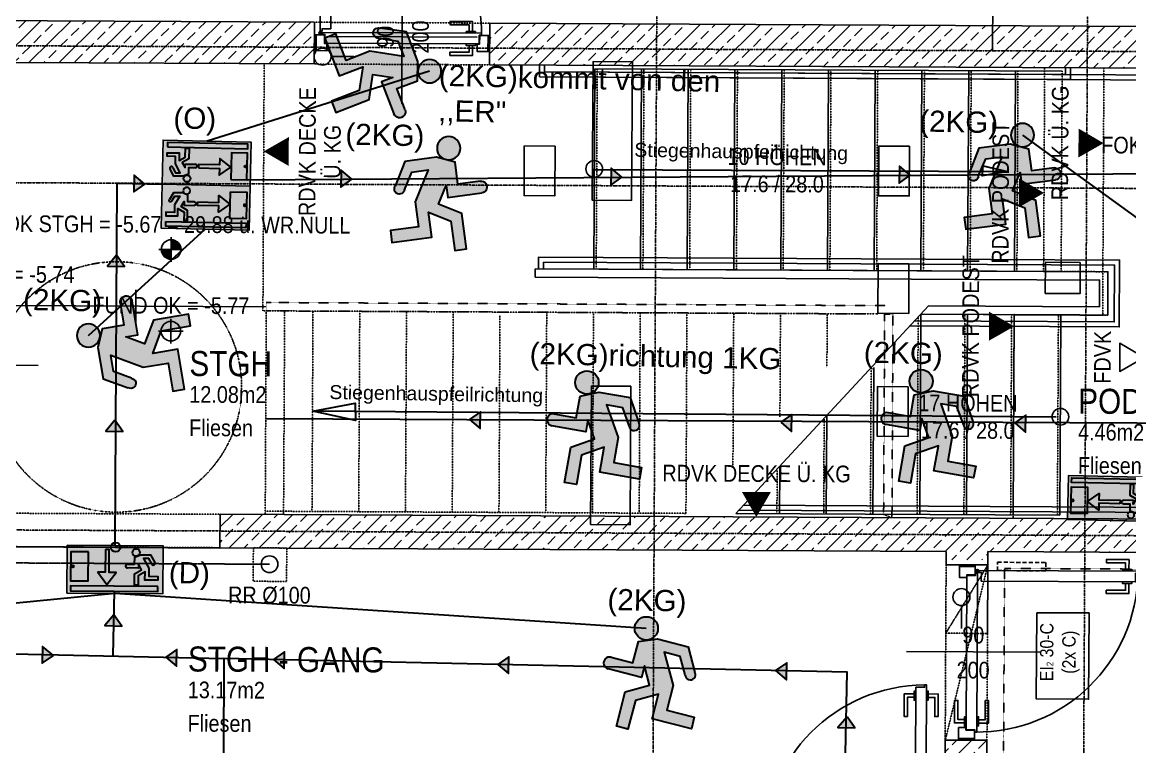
# Model space of a CAD drawing. Header units: millimetres. Extents: x -22184 to 119634, y -59962 to 51543.
# Drawn here: x -322 to 6313, y 6009 to 10350 of the extents above; entities that cross this region are included whole.
import ezdxf
from ezdxf.enums import TextEntityAlignment as Align

# ---------------------------------------------------------------- set-up
doc = ezdxf.new("R2010")
doc.units = ezdxf.units.MM
for name, pattern in [('HIDDEN', [0.375, 0.25, -0.125]), ('HIDDEN2', [0.1875, 0.125, -0.0625]), ('STRICHPUNKT', [1, 0.5, -0.25, 0, -0.25])]:
    doc.linetypes.add(name, pattern=pattern)
for name, color, linetype in [('00-TXT---------M0', 8, 'Continuous'), ('00-WOL-G00-Lkg-M0', 22, 'Continuous'), ('01-ANS-G00-LKG-M0', 8, 'Continuous'), ('01-SYM-G00-Lkg-M0', 8, 'Continuous'), ('01-TXT---------M0', 1, 'Continuous'), ('01-TXT---------PP', 1, 'Continuous'), ('01-TXT-G00-LKG-M0', 1, 'Continuous'), ('02-AXO-G00-Lkg-M0', 8, 'STRICHPUNKT'), ('02-DIM-G00-LKG-M0', 8, 'Continuous'), ('02-FIL-G00-Lkg-STB', 8, 'Continuous'), ('02-HID-G00-LKG-M0', 8, 'HIDDEN2'), ('02-TWA-G00-LKG-M0', 4, 'Continuous'), ('03-HID-G00-LKG-M0', 8, 'HIDDEN2'), ('03-SYM-G00-Lkg-M0', 8, 'Continuous'), ('05-STO---------M0', 1, 'Continuous'), ('05-SYM---------M0', 8, 'Continuous'), ('05-SYM-G00-Lkg-M0', 8, 'Continuous'), ('05-TXT--------M0', 8, 'Continuous'), ('05-TXT-G00-Lkg-M0', 8, 'Continuous'), ('06-SYM-G00-LKG-M0', 8, 'Continuous'), ('06-TXT-G00-Lkg-M0', 8, 'Continuous'), ('07-BAR-G00-LKG-M0', 8, 'HIDDEN2'), ('07-RWK-G00-LKG-M0', 150, 'HIDDEN')]:
    doc.layers.add(name, color=color, linetype=linetype)
doc.layers.add('05_HLP---------M0', color=6, linetype='Continuous', plot=False)
doc.layers.add('E_BRANDMELDE', color=1, linetype='Continuous', true_color=0xec0407)
doc.styles.add('ARIAL', font='arial.ttf', dxfattribs={"width": 0.85})
doc.styles.add('ET_LEGENDE - Wohnung$0$ROMANS', font='romans.shx', dxfattribs={"width": 0.6})
doc.styles.get("Standard").update_dxf_attribs({"font": 'arial.ttf'})
doc.linetypes.add('ZICKZACK', pattern='A,0.00254,-5.08,[131,ltypeshp.shx,S=5.08,R=0,X=-5.08,Y=0],-10.16,[131,ltypeshp.shx,S=5.08,R=180,X=5.08,Y=0],-5.08', length=20.32254)
doc.dimstyles.new('pp chromy&schneider', dxfattribs={"dimscale": 0.005, "dimtxt": 25, "dimasz": 10, "dimexe": 0, "dimexo": 0, "dimgap": 5, "dimtad": 1, "dimdec": 1, "dimlfac": 100, "dimrnd": 0.1, "dimzin": 9, "dimdsep": 46, "dimtxsty": 'ARIAL', "dimblk": 'c&s kote', "dimcen": 0, "dimse1": 1, "dimse2": 1, "dimclrd": 8, "dimclrt": 8, "dimadec": 0, "dimazin": 0, "dimtfac": 0.75, "dimtdec": 1, "dimtix": 1, "dimtmove": 2, "dimatfit": 0, "dimldrblk": 'NONE', "dimfxl": 1, "dimtolj": 1, "dimlwd": -1, "dimarcsym": 0})
pattern_1 = [(44.70755, (-35675.08, -41544.72), (-89.34302, 90.25976), []), (44.70755, (-35585.27, -41545.18), (-89.34302, 90.25976), [63.5, -31.75])]

# ---------------------------------------------------------------- blocks, each defined once
blk = doc.blocks.new('*U96')
blk.add_line((0, 65), (0, 240))
blk.add_circle((0, 0), 65)
at = {"style": 'ET_LEGENDE - Wohnung$0$ROMANS', "width": 0.6, "flags": 1}
for tag, p in [('RAUMBUCHNUMMER', (0, -400)), ('ANLAGE', (0, -550))]:
    blk.add_attdef(tag, text='', height=100, dxfattribs=at).set_placement(p, align=Align.MIDDLE)
for tag, p in [('TEILANLAGE_NR', (0, -700)), ('KOMPONENTE', (0, -850)), ('KOMPONENTE_NR', (0, -1000)), ('BEZEICHNUNG', (0, -1150)), ('TYP', (0, -1300)), ('HERSTELLER', (0, -1450)), ('MODEL', (0, -1600)), ('LEISTUNG_MAX', (0, -1750)), ('SPEZIFISCH_1', (0, -1900)), ('SPEZIFISCH_2', (0, -2050)), ('SPEZIFISCH_3', (0, -2200)), ('SPEZIFISCH_4', (0, -2350)), ('SPEZIFISCH_5', (0, -2500)), ('GEWERKE_CODE', (0, -2650)), ('LV_POS', (0, -2800)), ('ZAEHLER', (0, -2950)), ('PLATZHALTER_1', (0, -3100)), ('PLATZHALTER_2', (0, -3250)), ('PLATZHALTER_3', (0, -3400)), ('JOBLISTE_VDMA', (0, -3550)), ('ET_SPEZIFISCH_1', (0, -3700)), ('ET_SPEZIFISCH_2', (0, -3850)), ('ET_SPEZIFISCH_3', (0, -4000)), ('ET_SPEZIFISCH_4', (0, -4150)), ('ET_SPEZIFISCH_5', (0, -4300)), ('ET_SPEZIFISCH_6', (0, -4450)), ('ET_SPEZIFISCH_7', (0, -4600))]:
    blk.add_attdef(tag, text='', height=100, dxfattribs=at).set_placement(p, align=Align.MIDDLE_CENTER)
blk = doc.blocks.new('05-TXT')
at = {"layer": '05-TXT--------M0'}
blk.add_line((-0.4, 0), (0.4, 0), dxfattribs=at)
at = {"layer": '05-TXT--------M0', "color": 8, "style": 'ARIAL', "width": 0.85}
blk.add_attdef('BREITE', text='', height=0.1, dxfattribs=at).set_placement((0, 0.05), align=Align.CENTER)
blk.add_attdef('HÖHE', text='', height=0.1, rotation=360, dxfattribs=at).set_placement((0, -0.06), align=Align.TOP_CENTER)
blk = doc.blocks.new('01-SQM')
at = {"layer": '01-TXT---------M0', "color": 1, "style": 'ARIAL', "width": 0.85}
blk.add_attdef('ROOM', (0, 0), '', height=0.15, dxfattribs=at)
blk.add_attdef('AREA', text='', height=0.1, dxfattribs=at).set_placement((0, -0.06), align=Align.TOP_LEFT)
at = {"layer": '01-TXT---------PP', "color": 1, "style": 'ARIAL', "width": 0.85}
blk.add_attdef('NR', text='', height=0.15, dxfattribs=at).set_placement((-0.1173, 0), align=Align.RIGHT)
blk.add_attdef('FLOOR', text='', height=0.1, dxfattribs=at).set_placement((0, -0.26), align=Align.TOP_LEFT)
blk = doc.blocks.new('03-rar')
blk.add_circle((0, 0), 0.05)
at = {"layer": '01-TXT---------M0', "color": 8, "style": 'ARIAL', "width": 0.85}
blk.add_attdef('RR', text='', height=0.1, dxfattribs=at).set_placement((0, 0.1), align=Align.CENTER)
blk = doc.blocks.new('01-HK1')
for p, q in [((-0.0005, -0.0742), (-0.0005, 0.0742)), ((0.0737, 0), (-0.0747, 0))]:
    blk.add_line(p, q)
blk.add_circle((-0.0005, 0), 0.0586)
for points in [[(-0.0005, 0.0586), (0.0409, 0.0414), (-0.0005, 0)], [(-0.0005, 0), (0.0581, 0), (0.0409, 0.0414)], [(-0.0591, 0), (-0.0419, -0.0414), (-0.0005, 0)], [(-0.0419, -0.0414), (-0.0005, -0.0586), (-0.0005, 0)]]:
    blk.add_solid(points)
at = {"layer": '01-TXT---------M0', "color": 8, "style": 'ARIAL', "width": 0.85}
blk.add_attdef('HEIGHT', text='', height=0.1, dxfattribs=at).set_placement((0, 0.2), align=Align.TOP_CENTER)
blk = doc.blocks.new('06-TXT')
at = {"color": 8, "style": 'ARIAL', "width": 0.85}
blk.add_attdef('STAIR', text='', height=0.1, dxfattribs=at).set_placement((0.009, 0.046), align=Align.CENTER)
blk.add_attdef('STG', text='', height=0.1, dxfattribs=at).set_placement((0.009, -0.054), align=Align.TOP_CENTER)
blk = doc.blocks.new('01-hk4')
blk.add_lwpolyline([(0, 0, 0, 0.270625, 0), (0, 0.234375, 0.270625, 0.270625, 0)], format="xyseb")
at = {"layer": '00-TXT---------M0', "color": 8, "style": 'ARIAL', "width": 0.85}
blk.add_attdef('HEIGHT', text='', height=0.1, dxfattribs=at).set_placement((0, 0.35), align=Align.CENTER)
blk = doc.blocks.new('TÜR-BLOCKZARGE-90')
at = {"layer": '05-STO---------M0'}
for points in [[(-0.465, 0.05), (-0.515, 0.05), (-0.515, -0.045), (-0.45, -0.045), (-0.45, -0.045), (-0.45, -0.045), (-0.45, -0.001), (-0.465, -0.001), (-0.465, 0.05)], [(0.465, 0.05), (0.515, 0.05), (0.515, -0.045), (0.45, -0.045), (0.45, -0.045), (0.45, -0.045), (0.45, -0.001), (0.465, -0.001), (0.465, 0.05)]]:
    blk.add_lwpolyline(points, dxfattribs=at)
at = {"layer": '05-SYM---------M0'}
for points in [[(-0.4276, 0.0864), (-0.4276, 0.0864), (-0.4276, 0.0864), (-0.4276, 0.0864), (-0.4796, 0.0864), (-0.4796, 0.0724), (-0.4916, 0.0724), (-0.4916, 1.0244), (-0.4796, 1.0244), (-0.4796, 1.0104), (-0.4276, 1.0104), (-0.4276, 1.0104), (-0.4276, 1.0104), (-0.4276, 0.0864)], [(-0.5016, 0.9704), (-0.5616, 0.9704), (-0.5616, 0.8354), (-0.5416, 0.8354), (-0.5416, 0.9504), (-0.5016, 0.9504)], [(-0.4916, 0.9879), (-0.5016, 0.9879), (-0.5016, 0.9329), (-0.4916, 0.9329)], [(-0.4276, 0.9879), (-0.4176, 0.9879), (-0.4176, 0.9329), (-0.4276, 0.9329)], [(-0.4176, 0.9704), (-0.3576, 0.9704), (-0.3576, 0.8354), (-0.3776, 0.8354), (-0.3776, 0.9504), (-0.4176, 0.9504)], [(-0.493, 0.0604), (-0.483, 0.0604)], [(-0.488, 0.0654), (-0.488, 0.0554)]]:
    blk.add_lwpolyline(points, dxfattribs=at)
at = {"layer": '05-SYM---------M0', "linetype": 'HIDDEN2', "ltscale": 0.2}
blk.add_lwpolyline([(-0.4916, 0.1824), (-0.5416, 0.1824), (-0.5416, 0.4724), (-0.4916, 0.4724)], close=True, dxfattribs=at)
at = {"layer": '05-SYM---------M0'}
for points in [[(-0.515, 0.05), (-0.525, 0.05), (-0.525, -0.045), (-0.515, -0.045)], [(0.515, 0.05), (0.525, 0.05), (0.525, -0.045), (0.515, -0.045)]]:
    blk.add_lwpolyline(points, close=True, dxfattribs=at)
blk.add_circle((-0.488, 0.0604), 0.01, dxfattribs=at)
blk.add_arc((-0.488, 0.0604), 0.964, 359.50075, 89.50075, dxfattribs=at)
at = {"layer": '05_HLP---------M0'}
for points in [[(0.422, 0.074), (0.422, 0.134), (0.287, 0.134), (0.287, 0.114), (0.402, 0.114), (0.402, 0.074)], [(-0.525, 0.1), (-0.525, -0.1)], [(0.4395, 0.064), (0.4395, 0.074), (0.3845, 0.074), (0.3845, 0.064)], [(0.525, 0.1), (0.525, -0.1)], [(-0.462, 0), (-0.462, 0), (-0.462, 0), (-0.462, 0), (-0.462, 0.052), (-0.476, 0.052), (-0.476, 0.064), (0.476, 0.064), (0.476, 0.052), (0.462, 0.052), (0.462, 0), (0.462, 0), (0.462, 0), (-0.462, 0)], [(0.422, -0.01), (0.422, -0.07), (0.287, -0.07), (0.287, -0.05), (0.402, -0.05), (0.402, -0.01)], [(0.4395, 0), (0.4395, -0.01), (0.3845, -0.01), (0.3845, 0)]]:
    blk.add_lwpolyline(points, dxfattribs=at)
blk = doc.blocks.new('c&s kote')
at = {"color": 8}
for p, q in [((0, -2), (0, 2)), ((0, 2), (0, -2)), ((-2, 0), (2, 0)), ((2, 0), (-2, 0))]:
    blk.add_line(p, q, dxfattribs=at)
blk.add_circle((0, 0), 0.5, dxfattribs=at)
blk = doc.blocks.new('*D376')
at = {"layer": '02-DIM-G00-LKG-M0', "color": 8, "transparency": 16777216}
blk.add_line((5497.5, 11749.6), (5489.5, 10178.3), dxfattribs=at)
at = {"layer": 'Defpoints', "color": 0, "transparency": 16777216}
for p in [(5666, 11748.8), (5489.5, 10178.2), (6058, 10175.3)]:
    blk.add_point(p, dxfattribs=at)
at = {"layer": '02-DIM-G00-LKG-M0', "color": 8, "transparency": 16777216, "xscale": 0.05, "yscale": 0.05, "zscale": 0.05}
for p, rotation in [((5497.5, 11749.6), 89.70755000015683), ((5489.5, 10178.2), 269.7075500001568)]:
    blk.add_blockref('c&s kote', p, dxfattribs=dict(at, rotation=rotation))
at = {"layer": '02-DIM-G00-LKG-M0', "color": 8, "transparency": 16777216, "insert": (5493.4, 10963.9), "char_height": 0.125, "attachment_point": 5, "rotation": 89.70755, "style": 'ARIAL'}
blk.add_mtext('\\A1;157140.9', dxfattribs=at)
blk = doc.blocks.new('_None')
blk = doc.blocks.new('01-HK2')
for p, q in [((0, -0.098), (0, 0.098)), ((0.098, 0), (-0.098, 0))]:
    blk.add_line(p, q)
blk.add_circle((0, 0), 0.0773)
at = {"layer": '01-TXT---------M0', "color": 8, "style": 'ARIAL', "width": 0.85}
blk.add_attdef('HEIGHT', text='', height=0.1, rotation=360, dxfattribs=at).set_placement((0, 0.132), align=Align.BOTTOM_CENTER)
blk = doc.blocks.new('01-HK3')
blk.add_lwpolyline([(0, 0), (0.0423, 0.0732), (-0.0423, 0.0732)], close=True)
at = {"color": 0, "style": 'ARIAL', "width": 0.85}
blk.add_attdef('HEIGHT', text='', height=0.05, dxfattribs=at).set_placement((0, 0.35), align=Align.TOP_CENTER)
blk = doc.blocks.new('9809550')
at = {"color": 18, "lineweight": 30, "true_color": 0x000000}
for points in [[(423921.7, 99168.8), (423956.8, 99168.8), (423956.8, 99202.9), (423984.5, 99214.5), (424033.7, 99214.5), (424053.8, 99178.3)], [(424040.2, 99170.9), (424025.2, 99196.7), (423999.7, 99196.8), (424026.2, 99150.3), (424026.2, 99110.9), (424070.2, 99110.9), (424070.2, 99092.3), (424007.5, 99092.3), (424007.5, 99131.7), (423975, 99113.1), (423975, 99067), (423956.5, 99067), (423956.5, 99122.4), (423990.5, 99141.9), (423975.1, 99168.8), (423975.1, 99150.2), (423921.7, 99150.3)]]:
    blk.add_lwpolyline(points, dxfattribs=at)
blk.add_circle((423963.6, 99225.9), 18.1, dxfattribs=at)
for centre, radius, start, end in [((424047.8, 99173.1), 7.96, 195.7299, 41.4005), ((423921.7, 99159.5), 9.27, 89.9849, 270.0151)]:
    blk.add_arc(centre, radius, start, end, dxfattribs=at)
blk = doc.blocks.new('RIVO-SIBEL-ARR-down')
h = blk.add_hatch(color=100)
h.paths.add_polyline_path([(3686.69, 1956.46), (3686.69, 1947.63), (3704.36, 1947.63), (3704.36, 1956.46)])
h.paths.add_polyline_path([(3693.72, 1955.75), (3694.43, 1955.76), (3694.43, 1951.52), (3695.72, 1951.52), (3694.04, 1949.27), (3692.34, 1951.53), (3693.72, 1951.53)], flags=16)
h.paths.add_polyline_path([(3690.59, 1955.25), (3690.59, 1949.9), (3687.35, 1949.9), (3687.35, 1955.25)], flags=16)
h.paths.add_polyline_path([(3699.13, 1953.06), (3699.13, 1954.59, -0.30558), (3698.7, 1955.23, -1), (3700.07, 1955.23, -0.302406), (3699.65, 1954.59), (3700.18, 1954.8), (3702.06, 1954.8), (3702.82, 1953.42, -0.97219), (3702.38, 1953), (3701.73, 1954.12), (3700.76, 1954.12), (3701.77, 1952.35), (3701.77, 1950.85), (3703.45, 1950.85), (3703.45, 1950.14), (3701.06, 1950.14), (3701.06, 1951.64), (3699.82, 1950.93), (3699.82, 1949.18), (3699.12, 1949.18), (3699.12, 1951.29), (3700.41, 1952.03), (3699.82, 1953.05), (3699.82, 1952.35), (3697.79, 1952.35, -1), (3697.79, 1953.06)], flags=16)
h.paths.add_polyline_path([(3703.45, 1948.98), (3703.45, 1948.07), (3687.35, 1948.07), (3687.35, 1948.98)], flags=16)
blk.add_hatch(color=256).paths.add_polyline_path([(3693.72, 1951.53), (3692.34, 1951.53), (3694.04, 1949.27), (3695.72, 1951.52), (3694.43, 1951.52), (3694.43, 1955.76), (3693.72, 1955.75)])
h = blk.add_hatch(color=256)
h.paths.add_polyline_path([(3700.76, 1954.12), (3701.73, 1954.12), (3702.38, 1953, 0.97219), (3702.82, 1953.42), (3702.06, 1954.8), (3700.18, 1954.8), (3699.13, 1954.36), (3699.13, 1953.06), (3697.79, 1953.06, 1), (3697.79, 1952.35), (3699.82, 1952.35), (3699.82, 1953.05), (3700.41, 1952.03), (3699.12, 1951.29), (3699.12, 1949.18), (3699.82, 1949.18), (3699.82, 1950.93), (3701.06, 1951.64), (3701.06, 1950.14), (3703.45, 1950.14), (3703.45, 1950.85), (3701.77, 1950.85), (3701.77, 1952.35)])
h.paths.add_polyline_path([(3698.7, 1955.23, 1), (3700.07, 1955.23, 1)])
h = blk.add_hatch(color=7)
h.paths.add_polyline_path([(3690.59, 1955.25), (3687.35, 1955.25), (3687.35, 1949.9), (3690.59, 1949.9)])
h.paths.add_polyline_path([(3703.45, 1948.98), (3687.35, 1948.98), (3687.35, 1948.07), (3703.45, 1948.07)])
blk.add_lwpolyline([(3686.69, 1956.46), (3704.36, 1956.46), (3704.36, 1947.63), (3686.69, 1947.63)], close=True)
at = {"color": 18, "lineweight": 30, "true_color": 0x000000}
blk.add_lwpolyline([(3693.72, 1955.75), (3693.72, 1951.53), (3692.34, 1951.53), (3694.04, 1949.27), (3695.72, 1951.52), (3694.43, 1951.52), (3694.43, 1955.76), (3693.72, 1955.75)], dxfattribs=at)
for points in [[(3690.59, 1955.25), (3687.35, 1955.25), (3687.35, 1949.9), (3690.59, 1949.9)], [(3703.45, 1948.98), (3687.35, 1948.98), (3687.35, 1948.07), (3703.45, 1948.07)]]:
    blk.add_lwpolyline(points, close=True, dxfattribs=at)
blk.add_circle((3687.72, 1952.58), 0.19, dxfattribs=at)
at = {"xscale": 0.0381026673526157, "yscale": 0.0381026673526157, "zscale": 0.0381026673526157}
blk.add_blockref('9809550', (-12454.76, -1825.54), dxfattribs=at)
blk = doc.blocks.new('RIVO-SIBEL-ARR-left')
h = blk.add_hatch(color=100)
h.paths.add_polyline_path([(3656.51, 1956.46), (3656.51, 1947.63), (3674.18, 1947.63), (3674.18, 1956.46)])
h.paths.add_polyline_path([(3662.75, 1954.45), (3662.75, 1953.06), (3666.97, 1953.06), (3666.98, 1952.36), (3662.74, 1952.36), (3662.74, 1951.07), (3660.49, 1952.74)], flags=16)
h.paths.add_polyline_path([(3660.42, 1955.25), (3660.42, 1949.9), (3657.18, 1949.9), (3657.18, 1955.25)], flags=16)
h.paths.add_polyline_path([(3668.95, 1953.06), (3668.95, 1954.59, -0.30558), (3668.52, 1955.23, -1), (3669.9, 1955.23, -0.302406), (3669.48, 1954.59), (3670.01, 1954.8), (3671.88, 1954.8), (3672.65, 1953.42, -0.97219), (3672.2, 1953), (3671.56, 1954.12), (3670.59, 1954.12), (3671.59, 1952.35), (3671.59, 1950.85), (3673.27, 1950.85), (3673.27, 1950.14), (3670.88, 1950.14), (3670.88, 1951.64), (3669.64, 1950.93), (3669.64, 1949.18), (3668.94, 1949.18), (3668.94, 1951.29), (3670.24, 1952.03), (3669.65, 1953.05), (3669.65, 1952.35), (3667.61, 1952.35, -1), (3667.61, 1953.06)], flags=16)
h.paths.add_polyline_path([(3673.27, 1948.98), (3673.27, 1948.07), (3657.18, 1948.07), (3657.18, 1948.98)], flags=16)
h = blk.add_hatch(color=7)
h.paths.add_polyline_path([(3660.42, 1955.25), (3657.18, 1955.25), (3657.18, 1949.9), (3660.42, 1949.9)])
h.paths.add_polyline_path([(3673.27, 1948.98), (3657.18, 1948.98), (3657.18, 1948.07), (3673.27, 1948.07)])
h = blk.add_hatch(color=256)
h.paths.add_polyline_path([(3670.59, 1954.12), (3671.56, 1954.12), (3672.2, 1953, 0.97219), (3672.65, 1953.42), (3671.88, 1954.8), (3670.01, 1954.8), (3668.95, 1954.36), (3668.95, 1953.06), (3667.61, 1953.06, 1), (3667.61, 1952.35), (3669.65, 1952.35), (3669.65, 1953.05), (3670.24, 1952.03), (3668.94, 1951.29), (3668.94, 1949.18), (3669.64, 1949.18), (3669.64, 1950.93), (3670.88, 1951.64), (3670.88, 1950.14), (3673.27, 1950.14), (3673.27, 1950.85), (3671.59, 1950.85), (3671.59, 1952.35)])
h.paths.add_polyline_path([(3668.52, 1955.23, 1), (3669.9, 1955.23, 1)])
blk.add_hatch(color=256).paths.add_polyline_path([(3662.75, 1953.06), (3662.75, 1954.45), (3660.49, 1952.74), (3662.74, 1951.07), (3662.74, 1952.36), (3666.98, 1952.36), (3666.97, 1953.06)])
blk.add_lwpolyline([(3656.51, 1956.46), (3674.18, 1956.46), (3674.18, 1947.63), (3656.51, 1947.63)], close=True)
at = {"color": 18, "lineweight": 30, "true_color": 0x000000}
for points in [[(3660.42, 1955.25), (3657.18, 1955.25), (3657.18, 1949.9), (3660.42, 1949.9)], [(3673.27, 1948.98), (3657.18, 1948.98), (3657.18, 1948.07), (3673.27, 1948.07)]]:
    blk.add_lwpolyline(points, close=True, dxfattribs=at)
blk.add_lwpolyline([(3666.97, 1953.06), (3662.75, 1953.06), (3662.75, 1954.45), (3660.49, 1952.74), (3662.74, 1951.07), (3662.74, 1952.36), (3666.98, 1952.36), (3666.97, 1953.06)], dxfattribs=at)
blk.add_circle((3657.54, 1952.58), 0.19, dxfattribs=at)
at = {"xscale": 0.0381026673526157, "yscale": 0.0381026673526157, "zscale": 0.0381026673526157}
blk.add_blockref('9809550', (-12484.93, -1825.54), dxfattribs=at)
blk = doc.blocks.new('Fluchtwegpfeil')
at = {"lineweight": 30}
h = blk.add_hatch(color=100, dxfattribs=at)
h.dxf.hatch_style = 1
h.paths.add_polyline_path([(178497.6, 33031), (178497.6, 32977.4), (178562.6, 32977.4), (178563.3, 32977.9)])
h.paths.add_polyline_path([(178562.6, 32977.4), (178497.6, 32977.4), (178497.6, 32929.8)])
at = {"color": 100, "lineweight": 30}
blk.add_lwpolyline([(178563.3, 32977.9), (178497.6, 33031), (178497.6, 32929.8), (178563.3, 32977.9)], dxfattribs=at)
blk = doc.blocks.new('750298750')
h = blk.add_hatch(color=3)
h.paths.add_polyline_path([(426943.6, 99576.9), (426968.1, 99576.8), (426982.5, 99552, 1.25347), (426995.6, 99559.2), (426976.3, 99594), (426929, 99594), (426902.3, 99582.8), (426902.3, 99550), (426868.6, 99550, 1), (426868.6, 99532.2), (426919.9, 99532.1), (426919.9, 99550), (426934.8, 99524.1), (426902.1, 99505.4), (426902.1, 99452.1), (426919.8, 99452.1), (426919.8, 99496.4), (426951.1, 99514.3), (426951.1, 99476.4), (427011.4, 99476.4), (427011.4, 99494.3), (426969.1, 99494.3), (426969.1, 99532.2)])
h.paths.add_polyline_path([(426891.5, 99604.9, 1), (426926.3, 99604.9, 1)])
at = {"xscale": 0.9619413167778113, "yscale": 0.9619413167778113, "zscale": 0.9619413167778113}
blk.add_blockref('9809550', (19080.8, 4155.4), dxfattribs=at)

msp = doc.modelspace()

# ---------------------------------------------------------------- hatches: boundary and pattern name
at = {"layer": '02-FIL-G00-Lkg-STB'}
h = msp.add_hatch(dxfattribs=at)
h.set_pattern_fill('ANSI33', color=256, scale=20, angle=107.04654196, style=0)
h.set_pattern_definition(pattern_1)
h.paths.add_polyline_path([(-571.1907, 10359.1853), (-574.2022, 9769.1929), (-2774.1736, 9780.4222), (-2775.4496, 9530.4254), (-375.4809, 9518.1754), (-372.4694, 10108.1677), (1427.5072, 10098.9801), (1428.7832, 10348.9769)])
h = msp.add_hatch(dxfattribs=at)
h.set_pattern_fill('ANSI33', color=256, scale=20, angle=107.04654196, style=0)
h.set_pattern_definition(pattern_1)
h.paths.add_polyline_path([(2478.7695, 10343.6175), (2477.4935, 10093.6207), (7407.4293, 10068.457), (7393.6479, 7368.4922), (7392.6271, 7168.4948), (7373.7416, 3468.543), (5648.0183, 3477.3516), (5656.9506, 5227.3288), (6132.6902, 5224.9005), (6133.9663, 5474.8972), (5453.8743, 5478.3686), (5456.7837, 6048.3612), (5206.787, 6049.6372), (5203.8776, 5479.6446), (5123.8786, 5480.053), (5122.6026, 5230.0562), (5406.9538, 5228.6048), (5398.0215, 3478.6276), (5318.0226, 3479.0359), (5316.7465, 3229.0392), (7622.4623, 3217.2702), (7649.2593, 8467.2018), (7650.5353, 8717.1986), (7658.7021, 10317.1777)])
h = msp.add_hatch(dxfattribs=at)
h.set_pattern_fill('ANSI33', color=256, scale=20, angle=107.04654196, style=0)
h.set_pattern_definition([(45, (-38842.03, -63810.26), (-89.80256, 89.80256), []), (45, (-38752.23, -63810.26), (-89.80256, 89.80256), [63.5, -31.75])])
h.paths.add_polyline_path([(7393.6479, 7368.4922), (863.733, 7401.8226), (862.7122, 7201.8252), (5212.5547, 7179.6225), (5212.2995, 7129.6231), (5462.2963, 7128.3471), (5462.5515, 7178.3464), (7392.6271, 7168.4948)])

# ---------------------------------------------------------------- linework, layer by layer
msp.add_line((358.3007, 8747.1128), (358.4883, 8551.7247))
at = {"color": 4, "lineweight": 30}
for points in [[(2118.3972, 10055.2396), (785.6145, 9637.4361)], [(5670.0994, 9673.2003), (7144.4991, 8604.3675)], [(74.8175, 8473.0718), (774.0029, 9109.9692)], [(233.1283, 6927.4755), (-1535.4546, 6754.0846)], [(3416.4188, 6718.5151), (233.1283, 6927.4755)]]:
    msp.add_lwpolyline(points, dxfattribs=at)
at = {"color": 1, "lineweight": 30}
for points in [[(3099.797, 9466.0851), (5579.3903, 9455.5634), (5428.7177, 9429.5474), (5434.4248, 9489.1287), (5579.3903, 9455.5634)], [(5871.186, 7983.5805), (1419.4259, 8019.928), (1672.6449, 8066.5368), (1674.2211, 7963.378), (1419.4259, 8019.928)]]:
    msp.add_lwpolyline(points, dxfattribs=at)
at = {"color": 102, "lineweight": 30, "true_color": 0x21de37}
for points in [[(1024.6054, 9404.7134), (6788.38, 9445.8143), (6755.3426, 7945.0718), (1136.6558, 7973.751)], [(235.2333, 7214.5352), (246.3119, 9384.9999), (516.0752, 9379.5085)], [(229.2245, 6941.8992), (220.6723, 6553.4065)], [(-2540.3316, 6614.1873), (886.7809, 6538.7428), (880.8495, 5376.7089)], [(4598.8855, 5482.7327), (4620.3232, 6456.5525), (886.7809, 6538.7428)]]:
    msp.add_lwpolyline(points, dxfattribs=at)
msp.add_lwpolyline([(1140.0844, 8645.4288), (-379.8958, 8653.1872)])
at = {"color": 2, "lineweight": 30}
msp.add_lwpolyline([(-387.2716, 7208.2054), (862.7122, 7201.8252)], dxfattribs=at)
msp.add_circle((237.7203, 7205.0153), 28.2757, dxfattribs=at)
at = {"layer": '00-WOL-G00-Lkg-M0', "linetype": 'ZICKZACK', "ltscale": 0.005}
for points in [[(3332.9094, 10112.1387), (3097.1129, 10113.3423), (3092.874, 9282.8828), (3328.6705, 9281.6793)], [(2870.1729, 9607.3825), (2685.6358, 9608.3244), (2684.1169, 9310.7479), (2868.654, 9309.806)], [(4993.0741, 9605.925), (4808.537, 9606.8669), (4807.0181, 9309.2904), (4991.5552, 9308.3485)], [(4989.4847, 8902.7009), (4804.9476, 8903.6428), (4803.4287, 8606.0663), (4987.9658, 8605.1244)], [(6015.8716, 8910.2714), (5807.059, 8911.3373), (5806.106, 8724.637), (6014.9187, 8723.5712)], [(3322.9915, 8169.0706), (3087.195, 8170.2741), (3082.9561, 7339.8147), (3318.7526, 7338.6111)], [(4985.7234, 8165.8146), (4801.1863, 8166.7565), (4799.6674, 7869.1801), (4984.2045, 7868.2381)]]:
    msp.add_lwpolyline(points, close=True, dxfattribs=at)
at = {"layer": '00-WOL-G00-Lkg-M0', "linetype": 'ZICKZACK', "ltscale": 0.01}
msp.add_lwpolyline([(5754.7189, 6812.3739), (5752.0819, 6295.7553), (6065.9814, 6294.1531), (6068.6184, 6810.7717)], close=True, dxfattribs=at)
at = {"layer": '01-ANS-G00-LKG-M0'}
msp.add_lwpolyline([(1503.3484, 10263.5952), (2403.3367, 10259.0014)], dxfattribs=at)
at = {"layer": '02-AXO-G00-Lkg-M0'}
for points in [[(3510.4923, 16556.0268), (3396.1584, -5843.6814)], [(6090.4587, 16542.858), (5976.1248, -5856.8502)], [(8989.4185, 10160.3835), (-13110.2936, 10273.1861)], [(8985.2331, 9340.3941), (-13114.479, 9453.1968)], [(8974.6164, 7260.4212), (-13125.0957, 7373.2239)]]:
    msp.add_lwpolyline(points, dxfattribs=at)
at = {"layer": '02-HID-G00-LKG-M0'}
for points in [[(1428.7832, 10348.9769), (2478.7695, 10343.6175)], [(1243.7281, 7399.883), (1249.9552, 8619.8671), (1119.9569, 8620.5307), (1127.5111, 10100.5114)], [(1427.5072, 10098.9801), (2477.4935, 10093.6207)], [(5802.4502, 10076.6493), (5796.2231, 8856.6652), (6181.218, 8854.7001), (6179.891, 8594.7034), (5619.8982, 8597.5618), (5613.6711, 7377.5777)], [(6157.4455, 10074.8373), (6149.8913, 8594.8566)], [(5619.8982, 8597.5618), (5613.7732, 7397.5774)], [(5619.8982, 8597.5618), (6149.8913, 8594.8566)], [(-386.2507, 7408.2028), (863.733, 7401.8226)], [(862.7122, 7201.8252), (-387.2716, 7208.2054)], [(5212.1464, 7099.6235), (5206.787, 6049.6372)], [(5462.1431, 7098.3475), (5456.7837, 6048.3612)]]:
    msp.add_lwpolyline(points, dxfattribs=at)
at = {"layer": '02-HID-G00-LKG-M0', "ltscale": 2}
msp.add_lwpolyline([(1140.2118, 8670.4279), (1170.2114, 8670.2748)], dxfattribs=at)
at = {"layer": '02-HID-G00-LKG-M0', "color": 4}
for points in [[(5206.787, 6049.6372), (5212.1464, 7099.6235), (5462.1431, 7098.3475), (5456.7837, 6048.3612)], [(5212.1464, 7099.6235), (5210.0537, 6689.6289), (5460.0504, 6688.3528), (5462.1431, 7098.3475), (5212.1464, 7099.6235)]]:
    msp.add_lwpolyline(points, close=True, dxfattribs=at)
for points in [[(5206.7747, 6047.2317), (5462.1431, 7098.3475)], [(5210.0537, 6689.6289), (5462.1431, 7098.3475)]]:
    msp.add_lwpolyline(points, dxfattribs=at)
at = {"layer": '02-HID-G00-LKG-M0', "ltscale": 0.5}
msp.add_lwpolyline([(5554.3835, 5577.8569), (5562.0397, 7077.8373), (7260.3012, 7069.1689), (7292.118, 7069.0065), (7274.2533, 3569.0521), (5748.5274, 3576.8398), (5756.4389, 5126.8196), (6232.1785, 5124.3913), (6234.4754, 5574.3855)], close=True, dxfattribs=at)
at = {"layer": '02-TWA-G00-LKG-M0'}
for p, q in [((-372.4694, 10108.1677), (1427.5072, 10098.9801)), ((2477.4935, 10093.6207), (7407.4293, 10068.457)), ((863.733, 7401.8226), (862.7122, 7201.8252)), ((862.7122, 7201.8252), (5212.5547, 7179.6225)), ((7392.6271, 7168.4948), (5462.5515, 7178.3464))]:
    msp.add_line(p, q, dxfattribs=at)
for points in [[(-2774.1736, 9780.4222), (-574.2022, 9769.1929), (-571.1907, 10359.1853), (1428.7832, 10348.9769)], [(1427.5072, 10098.9801), (1428.7832, 10348.9769)], [(2477.4935, 10093.6207), (2478.7695, 10343.6175)], [(2478.7695, 10343.6175), (7658.7021, 10317.1777)], [(7393.6479, 7368.4922), (863.733, 7401.8226)], [(5212.1464, 7099.6235), (5212.5547, 7179.6225)], [(5462.1431, 7098.3475), (5462.5515, 7178.3464)], [(5212.1464, 7099.6235), (5462.1431, 7098.3475)], [(5203.8776, 5479.6446), (5206.787, 6049.6372)], [(5206.787, 6049.6372), (5456.7837, 6048.3612)], [(5453.8743, 5478.3686), (5456.7837, 6048.3612)]]:
    msp.add_lwpolyline(points, dxfattribs=at)
at = {"layer": '03-HID-G00-LKG-M0'}
msp.add_lwpolyline([(1262.707, 7199.7835), (1062.7096, 7200.8044), (1061.6887, 7000.807), (1261.6861, 6999.7861)], close=True, dxfattribs=at)
at = {"layer": '06-SYM-G00-LKG-M0'}
for p, q in [((5106.0618, 8650.1852), (3952.1555, 7406.0588)), ((5899.8946, 8596.1326), (5059.9055, 8600.4201))]:
    msp.add_line(p, q, dxfattribs=at)
for points in [[(5957.4482, 10075.8581), (5957.0909, 10005.859), (2777.1323, 10022.0904), (2777.4896, 10092.0895)], [(2777.4896, 10092.0895), (2777.1323, 10022.0904), (7337.0729, 9998.8153), (7324.0061, 7438.8486), (3999.3828, 7455.8183)], [(5927.4485, 10076.0113), (5927.2444, 10036.0118), (2807.285, 10051.9369), (2807.285, 10051.9369), (2807.4892, 10091.9363)], [(2807.4892, 10091.9363), (2807.285, 10051.9369), (7367.2256, 10028.6617), (7353.8526, 7408.6959), (3971.23, 7425.9616)], [(3101.2582, 8870.421), (3107.3832, 10070.4053)], [(3107.3832, 10070.4053), (5907.3467, 10056.1136)], [(3381.2545, 8868.9918), (3387.3795, 10068.9762)], [(3661.2509, 8867.5626), (3667.3759, 10067.547)], [(3941.2472, 8866.1334), (3947.3723, 10066.1178)], [(4221.2436, 8864.7043), (4227.3686, 10064.6886)], [(4501.2399, 8863.2751), (4507.365, 10063.2595)], [(4781.2363, 8861.8459), (4787.3613, 10061.8303)], [(5061.2326, 8860.4168), (5067.3577, 10060.4011)], [(5341.229, 8858.9876), (5347.354, 10058.9719)], [(5621.2253, 8857.5584), (5627.3504, 10057.5428)], [(4994.2158, 8530.7545), (6249.5327, 8524.3471), (6251.5744, 8924.3418), (2771.6198, 8942.1044), (2771.2625, 8872.1054)], [(5022.3685, 8560.6112), (6219.6863, 8554.4998), (6221.4217, 8894.4954), (2801.4662, 8911.9517), (2801.4662, 8911.9517), (2801.2621, 8871.9522)], [(2751.2627, 8872.2074), (2751.0075, 8822.2081)], [(2751.2627, 8872.2074), (6181.218, 8854.7001), (6179.891, 8594.7034), (5059.9055, 8600.4201)], [(2801.2621, 8871.9522), (5901.2217, 8856.1292)], [(2751.0075, 8822.2081), (6130.9635, 8804.9559), (6130.1468, 8644.958), (5106.0618, 8650.1852)], [(6179.891, 8594.7034), (6180.1462, 8644.7028)], [(5059.9055, 8600.4201), (5053.7805, 7400.4358)], [(5339.9019, 8598.991), (5333.7769, 7399.0066)], [(5619.8982, 8597.5618), (5613.7732, 7397.5774)], [(5899.8946, 8596.1326), (5893.7696, 7396.1482)], [(4778.2758, 8281.8535), (4773.7842, 7401.8649)], [(4496.7993, 7993.2864), (4493.7878, 7403.2941)], [(4215.2206, 7684.7196), (4213.7915, 7404.7233)], [(5893.7696, 7396.1482), (3952.1555, 7406.0588)]]:
    msp.add_lwpolyline(points, dxfattribs=at)
at = {"layer": '06-SYM-G00-LKG-M0', "linetype": 'HIDDEN2'}
for points in [[(3116.258, 8870.3444), (3122.383, 10070.3288)], [(3396.2543, 8868.9152), (3402.3794, 10068.8996)], [(3676.2507, 8867.4861), (3682.3757, 10067.4704)], [(3956.247, 8866.0569), (3962.3721, 10066.0413)], [(4236.2434, 8864.6277), (4242.3684, 10064.6121)], [(4516.2397, 8863.1985), (4522.3648, 10063.1829)], [(4796.2361, 8861.7694), (4802.3611, 10061.7537)], [(5076.2324, 8860.3402), (5082.3575, 10060.3246)], [(5356.2288, 8858.911), (5362.3538, 10058.8954)], [(5636.2251, 8857.4818), (5642.3502, 10057.4662)], [(5901.2217, 8856.1292), (5907.3467, 10056.1136)], [(1139.9566, 8620.4286), (1133.7295, 7400.4445)], [(4779.9092, 8601.8493), (1139.9566, 8620.4286)], [(1419.953, 8618.9994), (1413.8279, 7419.015)], [(1699.9493, 8617.5702), (1693.8243, 7417.5859)], [(1979.9457, 8616.1411), (1973.8206, 7416.1567)], [(2259.942, 8614.7119), (2253.817, 7414.7275)], [(2539.8363, 8593.283), (2533.8133, 7413.2983)], [(2819.9347, 8611.8535), (2813.8097, 7411.8692)], [(3099.9311, 8610.4244), (3093.806, 7410.44)], [(3379.9274, 8608.9952), (3373.8024, 7409.0108)], [(3659.9238, 8607.566), (3653.7987, 7407.5816)], [(3939.9201, 8606.1368), (3935.2243, 7686.1488)], [(4219.9165, 8604.7077), (4216.7519, 7984.7157)], [(4499.9128, 8603.2785), (4498.2795, 8283.2827)], [(5044.8237, 8584.4255), (5038.7807, 7400.5123)], [(5324.9021, 8599.0675), (5318.7771, 7399.0832)], [(5604.8984, 8597.6384), (5598.7734, 7397.654)], [(5884.8948, 8596.2092), (5878.7698, 7396.2248)], [(4763.194, 8265.8588), (4758.7844, 7401.9415)], [(4481.7174, 7977.2918), (4478.788, 7403.3707)], [(4200.1388, 7668.725), (4198.7916, 7404.7999)], [(3653.7987, 7407.5816), (1133.8316, 7420.4442)]]:
    msp.add_lwpolyline(points, dxfattribs=at)
at = {"layer": '06-SYM-G00-LKG-M0'}
for points in [[(3104.3207, 9470.4132, 0, 0, 0), (5414.2906, 9458.6225, 75, 0, 0), (5624.2879, 9457.5506, 0, 0, 0)], [(5896.781, 7986.1406, 0, 0, 0), (4706.7965, 7992.2146, 75, 0, 0), (4496.7993, 7993.2864, 0, 0, 0)]]:
    msp.add_lwpolyline(points, format="xyseb", dxfattribs=at)
at = {"layer": '06-SYM-G00-LKG-M0', "linetype": 'HIDDEN2', "ltscale": 0.5}
msp.add_lwpolyline([(4849.016, 8651.4972), (1140.2118, 8670.4279), (1139.9566, 8620.4286), (4802.8597, 8601.7322)], dxfattribs=at)
msp.add_lwpolyline([(4837.9422, 7401.5375), (4844.0673, 8601.5218), (4894.0666, 8601.2666), (4887.8395, 7381.2825)], close=True, dxfattribs=at)
at = {"layer": '06-SYM-G00-LKG-M0', "linetype": 'HIDDEN2'}
msp.add_lwpolyline([(4216.7519, 7984.7157, 0, 0, 0), (1674.5094, 8017.6923, 100, 0, 0), (1416.8904, 8019.0072, 0, 0, 0)], format="xyseb", dxfattribs=at)
at = {"layer": '06-SYM-G00-LKG-M0'}
for centre in [(3104.3207, 9470.4132), (5896.781, 7986.1406)]:
    msp.add_circle(centre, 50, dxfattribs=at)
at = {"layer": '07-BAR-G00-LKG-M0'}
msp.add_circle((242.618, 8164.5552), 750, dxfattribs=at)
at = {"layer": '07-RWK-G00-LKG-M0'}
msp.add_line((1159.7106, 7102.808), (-3290.4911, 7125.523), dxfattribs=at)

# ---------------------------------------------------------------- block references
at = {"color": 102, "lineweight": 30, "true_color": 0x21de37}
for p, xscale, yscale, zscale, rotation in [((247241.0002, -1729246.7183), -4.006823643639402, 4.006823643639402, 4.006823643639402, 291.1550610659795), ((1753752.2429, -161981.135), -4.006823643639401, 4.006823643639401, 4.006823643639401, 7.524881100463361), ((1750315.2489, -162059.8197), -4.006823643639401, 4.006823643639401, 4.006823643639401, 7.524881100463518), ((113572.983, 1761292.1034), -4.006823643639401, 4.006823643639401, 4.006823643639401, 99.42827481058075), ((-1750881.9407, -86369.4652), 4.006823643639401, 4.006823643639401, 4.006823643639401, 349.9529050368856), ((-1748880.476, -86361.5747), 4.006823643639401, 4.006823643639401, 4.006823643639401, 349.9529050368856), ((-1752618.2524, 46701.321), 4.006823643639401, 4.006823643639401, 4.006823643639401, 345.5625622398668)]:
    msp.add_blockref('750298750', p, dxfattribs=dict(at, xscale=xscale, yscale=yscale, zscale=zscale, rotation=rotation))
for name, p, xscale, yscale, zscale, rotation in [('RIVO-SIBEL-ARR-left', (111508.6974, 65382.0914), 29.86603394730888, 29.86603394730888, 29.86603394730888, 178.7388930686766), ('RIVO-SIBEL-ARR-left', (108936.6816, -51453.2424), -29.86603394730887, 29.86603394730886, 29.86603394730886, 358.7388930686759), ('RIVO-SIBEL-ARR-left', (-101954.2702, 68191.2948), -29.86603394730887, 29.86603394730886, 29.86603394730886, 178.7388930686766), ('RIVO-SIBEL-ARR-down', (-120334.4108, -55489.2171), 32.50057169871629, 32.50057169871629, 32.50057169871629, 359.579848709408)]:
    msp.add_blockref(name, p, dxfattribs=dict(xscale=xscale, yscale=yscale, zscale=zscale, rotation=rotation))
at = {"color": 100, "lineweight": 30}
for p, rotation in [((-178833.0381, -19660.7689), 358.7388930686527), ((-177592.3867, -19631.3332), 358.7388930686527), ((-175975.3369, -19619.4248), 358.7388930686527), ((-174248.5661, -19607.6215), 358.7388930686527), ((29283.1867, -170292.7287), 88.73889306865178), ((29273.855, -171281.0144), 88.73889306865178), ((181602.5753, 37009.6886), 178.7388930686568), ((183467.8878, 36992.8379), 178.7388930686568), ((184869.69, 36988.8857), 178.7388930686568), ((29267.4574, -172446.4405), 88.73889306865178), ((-179380.8395, -22483.8076), 358.7388930686582), ((179784.0544, 35586.241), 178.7388930686522), ((180429.213, 35572.0384), 178.7388930686522), ((181772.4211, 35542.469), 178.7388930686522), ((183436.6478, 35505.8327), 178.7388930686522), ((33658.4866, -173056.7189), 88.73889306865597)]:
    msp.add_blockref('Fluchtwegpfeil', p, dxfattribs=dict(at, rotation=rotation))
at = {"layer": '01-SYM-G00-Lkg-M0'}
ref = msp.add_blockref('01-hk4', (1124.8314, 9575.5182), dxfattribs=dict(at, xscale=-640.0000004476773, yscale=640.0000004059359, zscale=640.0000004327276, rotation=269.7075500087865))
ref.add_attrib('HEIGHT', 'RDVK DECKE', dxfattribs={"layer": '00-TXT---------M0', "color": 8, "extrusion": (0, 0, -1), "height": 100, "rotation": 90.29244999, "style": 'ARIAL', "text_generation_flag": 4, "width": 0.85}).set_placement((-1385.5494, 9574.1874), align=Align.MIDDLE_CENTER)
ref = msp.add_blockref('01-hk4', (6155.1487, 9624.8432), dxfattribs=dict(at, xscale=-640.0000004476773, yscale=640.0000004059359, zscale=640.0000004327276, rotation=89.7075500069352))
ref.add_attrib('HEIGHT', 'RDVK Ü. KG', dxfattribs={"layer": '00-TXT---------M0', "color": 8, "extrusion": (0, 0, -1), "height": 100, "rotation": 270.29244999, "style": 'ARIAL', "text_generation_flag": 2, "width": 0.85}).set_placement((-5894.4306, 9626.1739), align=Align.MIDDLE_CENTER)
ref = msp.add_blockref('01-hk4', (1124.8314, 9575.5182), dxfattribs=dict(at, xscale=-640.0000004476773, yscale=640.0000004059359, zscale=640.0000004327276, rotation=269.7075500087865))
ref.add_attrib('HEIGHT', 'Ü. KG', dxfattribs={"layer": '00-TXT---------M0', "color": 8, "extrusion": (0, 0, -1), "height": 100, "rotation": 90.29244999, "style": 'ARIAL', "text_generation_flag": 4, "width": 0.85}).set_placement((-1535.5475, 9573.4218), align=Align.MIDDLE_CENTER)
ref = msp.add_blockref('01-hk4', (5798.622, 9326.659), dxfattribs=dict(at, xscale=-640.0000004476773, yscale=640.0000004059359, zscale=640.0000004327276, rotation=89.7075500069352))
ref.add_attrib('HEIGHT', 'RDVK PODEST', dxfattribs={"layer": '00-TXT---------M0', "color": 8, "extrusion": (0, 0, -1), "height": 100, "rotation": 270.29244999, "style": 'ARIAL', "text_generation_flag": 2, "width": 0.85}).set_placement((-5537.904, 9327.9898), align=Align.MIDDLE_CENTER)
at = {"layer": '01-SYM-G00-Lkg-M0', "xscale": 1000, "yscale": 1000, "zscale": 1000, "rotation": 359.7075499963822}
for p, values in [((6726.054, 9460.7367), {'HEIGHT': 'FOK PODEST = -3.91'}), ((570.799, 8988.1205), {'HEIGHT': 'FOK STGH = -5.67 = 29.88 ü. WR.NULL'})]:
    msp.add_blockref('01-HK1', p, dxfattribs=at).add_auto_attribs(values)
at = {"layer": '01-SYM-G00-Lkg-M0'}
ref = msp.add_blockref('01-HK2', (-479.7293, 8686.1029), dxfattribs=dict(at, xscale=757.5757580624577, yscale=757.5757580613007, zscale=757.5757580681662, rotation=359.7075500187584))
ref.add_attrib('HEIGHT', 'FUND OK = -5.74', dxfattribs={"layer": '01-TXT---------M0', "color": 8, "height": 100, "rotation": 359.70755002, "style": 'ARIAL', "width": 0.85}).set_placement((-479.3505, 8760.3207), align=Align.BOTTOM_CENTER)
ref = msp.add_blockref('01-hk4', (5619.541, 8527.5627), dxfattribs=dict(at, xscale=-640.0000004476773, yscale=640.0000004059359, zscale=640.0000004327276, rotation=89.7075500069352))
ref.add_attrib('HEIGHT', 'RDVK PODEST', dxfattribs={"layer": '00-TXT---------M0', "color": 8, "extrusion": (0, 0, -1), "height": 100, "rotation": 270.29244999, "style": 'ARIAL', "text_generation_flag": 2, "width": 0.85}).set_placement((-5358.8229, 8528.8935), align=Align.MIDDLE_CENTER)
ref = msp.add_blockref('01-HK2', (568.3015, 8498.8184), dxfattribs=dict(at, xscale=757.5757580624577, yscale=757.5757580613007, zscale=757.5757580681662, rotation=359.7075500187584))
ref.add_attrib('HEIGHT', 'FUND OK = -5.77', dxfattribs={"layer": '01-TXT---------M0', "color": 8, "height": 100, "rotation": 359.70755002, "style": 'ARIAL', "width": 0.85}).set_placement((568.6803, 8573.0361), align=Align.BOTTOM_CENTER)
ref = msp.add_blockref('01-HK3', (6398.5998, 8341.1783), dxfattribs=dict(at, xscale=2000, yscale=2000, zscale=2000, rotation=89.70755004341507))
ref.add_attrib('HEIGHT', 'FDVK', dxfattribs={"layer": '0', "color": 0, "height": 100, "rotation": 89.70755004, "style": 'ARIAL', "width": 0.85}).set_placement((6098.6037, 8342.7096), align=Align.TOP_CENTER)
ref = msp.add_blockref('01-hk4', (4075.1906, 7385.4305), dxfattribs=dict(at, xscale=-640.0000004476776, yscale=640.0000004059359, zscale=640.0000004327276, rotation=359.707550008926))
ref.add_attrib('HEIGHT', 'RDVK DECKE Ü. KG', dxfattribs={"layer": '00-TXT---------M0', "color": 8, "extrusion": (0, 0, -1), "height": 100, "rotation": 0.29244999, "style": 'ARIAL', "text_generation_flag": 2, "width": 0.85}).set_placement((-4076.5214, 7646.1485), align=Align.MIDDLE_CENTER)
at = {"layer": '01-TXT-G00-LKG-M0', "xscale": 1000, "yscale": 1000, "zscale": 1000}
for p, rotation, values in [((679.4591, 8230.3685), 359.7075498987828, {'ROOM': 'STGH', 'AREA': '12.08m2', 'FLOOR': 'Fliesen'}), ((6003.1644, 8004.6328), 359.7075498947547, {'ROOM': 'PODEST', 'AREA': '4.46m2', 'FLOOR': 'Fliesen'}), ((670.425, 6460.4568), 359.7075498987828, {'ROOM': 'STGH - GANG', 'AREA': '13.17m2', 'FLOOR': 'Fliesen'})]:
    msp.add_blockref('01-SQM', p, dxfattribs=dict(at, rotation=rotation)).add_auto_attribs(values)
at = {"layer": '03-SYM-G00-Lkg-M0'}
ref = msp.add_blockref('03-rar', (1159.7106, 7102.808), dxfattribs=dict(at, xscale=1000, yscale=1000, zscale=1000, rotation=359.7075500176548))
ref.add_attrib('RR', 'RR %%c100', dxfattribs={"layer": '01-TXT---------M0', "color": 8, "height": 100, "rotation": 359.70755002, "style": 'ARIAL', "width": 0.85}).set_placement((1158.5116, 6867.9056), align=Align.CENTER)
at = {"layer": '05-SYM-G00-Lkg-M0', "yscale": 1000, "zscale": 1000}
for p, xscale, rotation in [((1953.1383, 10221.2988), 1000, 359.7075499247479), ((5334.4651, 6573.9923), 1000, 269.7075499745097), ((4598.2475, 5357.7343), -1000, 359.7075500190613)]:
    msp.add_blockref('TÜR-BLOCKZARGE-90', p, dxfattribs=dict(at, xscale=xscale, rotation=rotation))
at = {"layer": '05-TXT-G00-Lkg-M0', "xscale": 1000, "yscale": 1000, "zscale": 1000}
for p, rotation in [((1953.3425, 10261.2983), 89.70755002022892), ((-626.7252, 8295.4418), 359.707550017359), ((5374.4901, 6578.7881), 359.7075500181177)]:
    msp.add_blockref('05-TXT', p, dxfattribs=dict(at, rotation=rotation)).add_auto_attribs({'BREITE': '90', 'HÖHE': '200'})
at = {"layer": '06-TXT-G00-Lkg-M0'}
ref = msp.add_blockref('06-TXT', (4193.6534, 9464.8529), dxfattribs=dict(at, xscale=625.0000000412931, yscale=624.9999999715964, zscale=625.0000000000002, rotation=359.7036938873273))
ref.add_attrib('STAIR', '10 HÖHEN', dxfattribs={"layer": '0', "color": 8, "height": 100, "rotation": 359.70369389, "style": 'ARIAL', "width": 0.85}).set_placement((4199.4563, 9493.3742), align=Align.CENTER)
ref.add_attrib('STG', '17.6 / 28.0', dxfattribs={"layer": '0', "color": 8, "height": 100, "rotation": 359.70369389, "style": 'ARIAL', "width": 0.85}).set_placement((4199.1331, 9430.8751), align=Align.TOP_CENTER)
ref = msp.add_blockref('06-TXT', (5336.7883, 7988.9989), dxfattribs=dict(at, xscale=625.0000000412931, yscale=624.9999999715964, zscale=625.0000000000002, rotation=359.7036938873273))
ref.add_attrib('STAIR', '17 HÖHEN', dxfattribs={"layer": '0', "color": 8, "height": 100, "rotation": 359.70369389, "style": 'ARIAL', "width": 0.85}).set_placement((5342.5913, 8017.5202), align=Align.CENTER)
ref.add_attrib('STG', '17.6 / 28.0', dxfattribs={"layer": '0', "color": 8, "height": 100, "rotation": 359.70369389, "style": 'ARIAL', "width": 0.85}).set_placement((5342.2681, 7955.0211), align=Align.TOP_CENTER)
at = {"layer": 'E_BRANDMELDE'}
for p, xscale, yscale, zscale, rotation in [((1477.4795, 10142.8249), 0.7815528383329629, 0.7815528383329629, 0.7815528383329629, 270.0550142948796), ((5303.6736, 6906.1034), 0.7815528383329636, 0.7815528383329636, 0.7815528383329636, 180.055014293824)]:
    msp.add_blockref('*U96', p, dxfattribs=dict(at, xscale=xscale, yscale=yscale, zscale=zscale, rotation=rotation))

# ---------------------------------------------------------------- texts
at = {"color": 3, "lineweight": 30, "attachment_point": 1, "rotation": 358.73889307}
for s, insert, char_height in [('(2KG)kommt von den^J,,ER"', (2175.5011, 10095.1622), 126.967384), ('(O)', (585.4004, 9840.2152), 126.96738), ('(2KG)', (5052.5607, 9821.7184), 126.96738), ('(2KG)', (1615.5668, 9743.0337), 126.96738), ('(2KG)', (-315.0277, 8753.2), 126.96738), ('(2KG)richtung 1KG', (2719.203, 8429.3091), 126.967384), ('(2KG)', (4720.6677, 8437.1996), 126.96738), ('(D)', (558.0086, 7117.9657), 126.96738), ('(2KG)', (3185.3992, 6956.2097), 126.96738)]:
    msp.add_mtext_dynamic_manual_height_columns(s, width=26879.974359, gutter_width=634.8369, heights=[0], dxfattribs=dict(at, insert=insert, char_height=char_height))
at = {"color": 1, "lineweight": 30, "char_height": 83.690544, "attachment_point": 1, "rotation": 359.08255655}
for insert in [(3345.3584, 9627.1482), (1518.8829, 8176.0795)]:
    msp.add_mtext_dynamic_manual_height_columns('Stiegenhauspfeilrichtung', width=17717.933625, gutter_width=418.4527, heights=[0], dxfattribs=dict(at, insert=insert))
at = {"layer": '05-TXT-G00-Lkg-M0', "insert": (5774.4849, 6576.7464), "char_height": 80, "width": 350, "attachment_point": 2, "rotation": 89.70755, "style": 'ARIAL'}
msp.add_mtext('EI{\\H0.5x;2} 30-C (2x C)', dxfattribs=at)

# ---------------------------------------------------------------- dimensions: what is measured, and where the dimension line sits
at = {"layer": '02-DIM-G00-LKG-M0'}
dim = msp.add_linear_dim(base=(5489.4641, 10178.2481), p1=(5665.9833, 11748.7765), p2=(6057.9573, 10175.3464), angle=89.70755, dimstyle='pp chromy&schneider', override={"dimzin": 8}, dxfattribs=at)
dim.commit()
dim.dimension.update_dxf_attribs({"geometry": '*D376', "text_midpoint": (5493.3857, 10963.9428)})

doc.saveas('drawing.dxf')
